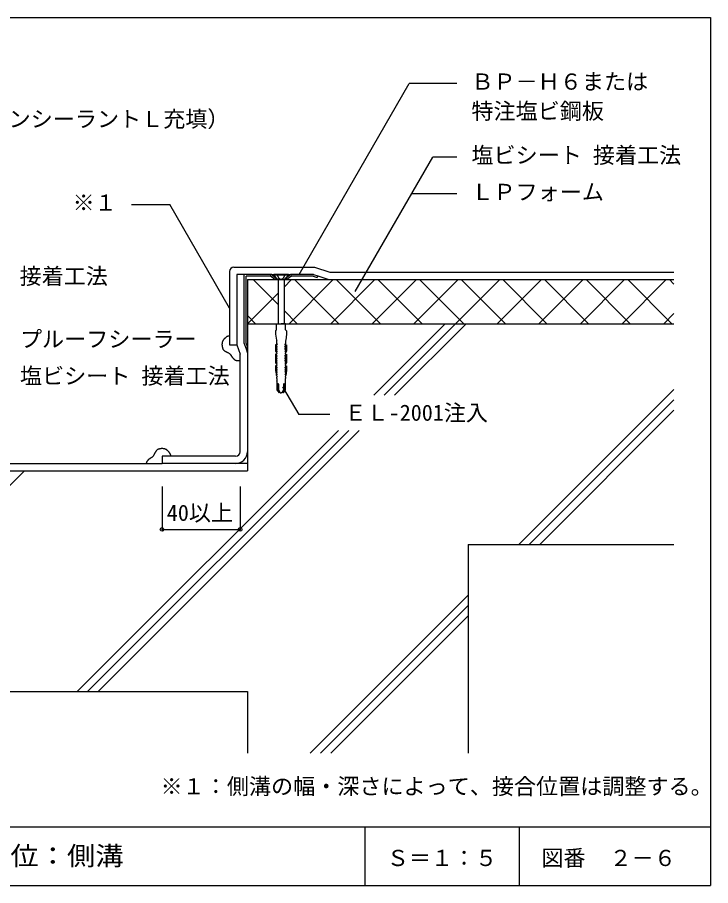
# Model space of a CAD drawing. Units: millimetres, scale not verified. Extents: x -441 to 359, y -616 to 614.
# Drawn here: x -112 to 359, y -616 to -26 of the extents above; entities that cross this region are included whole.
import ezdxf
from ezdxf.enums import TextEntityAlignment as Align

# ---------------------------------------------------------------- set-up
doc = ezdxf.new("R2010")
doc.units = ezdxf.units.MM
doc.header["$LTSCALE"] = 5
doc.header["$PDMODE"] = 32
doc.header["$PDSIZE"] = 2.5
doc.linetypes.add('DASHED3', pattern=[4, 3, -1])
for name, color, linetype in [('2-2_in line', 7, 'Continuous'), ('2-3', 3, 'Continuous'), ('2-4_out line', 2, 'Continuous'), ('2-6_鋼板・アングル', 2, 'Continuous'), ('2-7_ビス', 7, 'Continuous'), ('2-A_moji', 7, 'Continuous'), ('2-B_dim', 7, 'Continuous'), ('2-D_ハッチ他', 4, 'Continuous'), ('2-E_con他', 4, 'Continuous'), ('F-2', 7, 'Continuous'), ('F-5', 6, 'Continuous'), ('F-7', 1, 'Continuous'), ('F-A', 7, 'Continuous')]:
    doc.layers.add(name, color=color, linetype=linetype)
doc.styles.add('HG丸ｺﾞｼｯｸM-PRO', font='')
doc.styles.add('ＭＳ ゴシック', font='')
doc.styles.get('HG丸ｺﾞｼｯｸM-PRO').set_extended_font_data('HG丸ｺﾞｼｯｸM-PRO')
doc.styles.get('ＭＳ ゴシック').set_extended_font_data('MS Gothic')

msp = doc.modelspace()

# ---------------------------------------------------------------- linework, layer by layer
at = {"layer": '2-2_in line'}
for p, q in [((37.109, -200.379), (37.109, -248.164)), ((42.109, -200.428), (37.109, -200.428)), ((44.248, -203.879), (44.248, -333.879)), ((44.248, -203.879), (333.927, -203.879)), ((92.109, -201.428), (99.463, -203.879)), ((44.248, -233.879), (333.927, -233.879)), ((43.109, -250.379), (44.248, -253.794)), ((36.809, -258.84), (39.248, -258.84)), ((44.248, -328.879), (-13.752, -328.879)), ((-255.752, -333.879), (44.248, -333.879))]:
    msp.add_line(p, q, dxfattribs=at)
for points in [[(27.137, -246.562), (27.098, -246.771), (27.064, -246.982), (27.047, -247.104), (27.029, -247.253), (27.002, -247.509), (26.983, -247.766), (26.973, -248.022), (26.975, -248.277), (26.989, -248.531), (27.004, -248.677), (27.017, -248.785), (27.046, -248.969), (27.081, -249.153), (27.119, -249.337), (27.159, -249.521), (27.199, -249.706), (27.222, -249.813), (27.247, -249.935), (27.291, -250.146), (27.337, -250.356), (27.389, -250.563), (27.452, -250.765), (27.528, -250.962), (27.579, -251.072), (27.632, -251.172), (27.736, -251.337), (27.852, -251.495), (27.98, -251.646), (28.118, -251.789), (28.263, -251.925), (28.349, -252.001), (28.452, -252.085), (28.633, -252.223), (28.819, -252.353), (29.01, -252.476), (29.204, -252.594), (29.4, -252.707), (29.514, -252.771), (29.638, -252.838)], [(32.109, -242.167), (31.978, -242.185), (31.753, -242.218), (31.53, -242.256), (31.309, -242.301), (31.093, -242.357), (30.881, -242.426), (30.761, -242.473), (30.669, -242.514), (30.513, -242.592), (30.361, -242.679), (30.213, -242.774), (30.067, -242.874), (29.925, -242.979), (29.844, -243.041), (29.749, -243.115), (29.588, -243.245), (29.43, -243.378), (29.275, -243.513), (29.122, -243.651), (28.97, -243.79), (28.882, -243.871), (28.791, -243.957), (28.636, -244.106), (28.482, -244.258), (28.332, -244.413), (28.186, -244.572), (28.044, -244.735), (27.965, -244.832), (27.896, -244.92), (27.782, -245.075), (27.674, -245.234), (27.573, -245.397), (27.481, -245.564), (27.397, -245.736), (27.353, -245.837), (27.309, -245.951), (27.241, -246.151), (27.185, -246.355), (27.137, -246.562)], [(29.638, -252.838), (29.851, -252.952), (30.065, -253.064), (30.28, -253.175), (30.496, -253.286), (30.712, -253.397), (30.838, -253.462), (31.006, -253.55), (31.296, -253.707), (31.58, -253.871), (31.858, -254.046), (32.124, -254.235), (32.377, -254.44), (32.516, -254.568), (32.563, -254.614), (32.643, -254.696), (32.719, -254.78), (32.793, -254.866), (32.864, -254.955), (32.932, -255.047), (32.97, -255.101), (33.03, -255.19), (33.126, -255.349), (33.217, -255.51), (33.306, -255.673), (33.395, -255.836), (33.487, -255.997), (33.543, -256.088), (33.602, -256.181), (33.71, -256.337), (33.823, -256.489), (33.94, -256.638), (34.06, -256.786), (34.183, -256.932), (34.254, -257.016), (34.343, -257.122), (34.498, -257.304), (34.656, -257.483), (34.817, -257.658), (34.983, -257.828)], [(34.983, -257.828), (35.157, -257.992), (35.261, -258.083), (35.323, -258.134), (35.432, -258.221), (35.545, -258.303), (35.66, -258.381), (35.779, -258.454), (35.9, -258.521), (35.972, -258.557), (36.073, -258.603), (36.252, -258.675), (36.435, -258.737), (36.621, -258.791), (36.809, -258.84), (36.999, -258.886), (37.109, -258.912)], [(-18.426, -321.407), (-18.54, -321.62), (-18.652, -321.835), (-18.763, -322.05), (-18.874, -322.266), (-18.985, -322.482), (-19.05, -322.607), (-19.139, -322.776), (-19.295, -323.065), (-19.459, -323.35), (-19.634, -323.627), (-19.823, -323.894), (-20.028, -324.146), (-20.156, -324.286), (-20.202, -324.333), (-20.284, -324.412), (-20.368, -324.489), (-20.455, -324.563), (-20.544, -324.634), (-20.635, -324.702), (-20.689, -324.74), (-20.779, -324.799), (-20.937, -324.896), (-21.098, -324.987), (-21.261, -325.076), (-21.424, -325.165), (-21.585, -325.257), (-21.676, -325.313), (-21.769, -325.372), (-21.925, -325.479), (-22.077, -325.592), (-22.227, -325.71), (-22.374, -325.83), (-22.52, -325.952), (-22.605, -326.023), (-22.71, -326.113), (-22.892, -326.268), (-23.071, -326.425), (-23.247, -326.587), (-23.417, -326.753)], [(-12.15, -318.907), (-12.359, -318.867), (-12.57, -318.834), (-12.693, -318.817), (-12.841, -318.798), (-13.097, -318.771), (-13.354, -318.752), (-13.61, -318.743), (-13.865, -318.745), (-14.119, -318.759), (-14.266, -318.773), (-14.373, -318.787), (-14.557, -318.816), (-14.741, -318.85), (-14.925, -318.888), (-15.109, -318.928), (-15.294, -318.969), (-15.402, -318.992), (-15.524, -319.017), (-15.734, -319.06), (-15.944, -319.106), (-16.151, -319.159), (-16.354, -319.221), (-16.55, -319.297), (-16.661, -319.349), (-16.76, -319.402), (-16.925, -319.505), (-17.083, -319.622), (-17.234, -319.75), (-17.377, -319.887), (-17.513, -320.032), (-17.589, -320.119), (-17.673, -320.222), (-17.811, -320.403), (-17.941, -320.589), (-18.065, -320.779), (-18.182, -320.973), (-18.295, -321.169), (-18.359, -321.284), (-18.426, -321.407)], [(-7.755, -323.879), (-7.774, -323.748), (-7.807, -323.523), (-7.844, -323.299), (-7.889, -323.079), (-7.945, -322.862), (-8.014, -322.651), (-8.061, -322.531), (-8.102, -322.439), (-8.181, -322.283), (-8.268, -322.131), (-8.362, -321.982), (-8.462, -321.837), (-8.567, -321.695), (-8.629, -321.613), (-8.703, -321.519), (-8.834, -321.358), (-8.966, -321.2), (-9.102, -321.045), (-9.239, -320.891), (-9.378, -320.739), (-9.459, -320.652), (-9.545, -320.561), (-9.694, -320.405), (-9.846, -320.252), (-10.001, -320.102), (-10.16, -319.955), (-10.323, -319.814), (-10.421, -319.734), (-10.508, -319.666), (-10.663, -319.552), (-10.822, -319.444), (-10.985, -319.343), (-11.153, -319.25), (-11.324, -319.167), (-11.426, -319.123), (-11.539, -319.078), (-11.739, -319.011), (-11.943, -318.954), (-12.15, -318.907)], [(-23.417, -326.753), (-23.58, -326.926), (-23.671, -327.031), (-23.723, -327.093), (-23.809, -327.202), (-23.891, -327.315), (-23.969, -327.43), (-24.042, -327.548), (-24.109, -327.67), (-24.145, -327.741), (-24.192, -327.843), (-24.263, -328.022), (-24.325, -328.204), (-24.379, -328.39), (-24.429, -328.579), (-24.474, -328.768), (-24.5, -328.879)]]:
    msp.add_lwpolyline(points, dxfattribs=at)
msp.add_arc((36.248, -320.879), 8, 270, 0, dxfattribs=at)
at = {"layer": '2-3'}
for q in [(333.927, -383.879), (194.248, -525.719)]:
    msp.add_line((194.248, -383.879), q, dxfattribs=at)
at = {"layer": '2-4_out line'}
for p, q in [((35.109, -195.428), (89.921, -195.428)), ((89.921, -195.428), (100.274, -198.879)), ((100.274, -198.879), (333.927, -198.879)), ((37.109, -248.19), (39.248, -254.605)), ((39.248, -320.879), (39.248, -254.605)), ((-13.752, -323.879), (-13.752, -328.879)), ((36.248, -323.879), (-13.752, -323.879))]:
    msp.add_line(p, q, dxfattribs=at)
for points in [[(32.109, -198.379), (32.109, -248.164), (37.109, -248.164)], [(-247.752, -323.879), (-197.752, -323.879), (-197.752, -328.879), (-13.752, -328.879)], [(-405.752, -483.879), (44.248, -483.879), (44.248, -525.719)]]:
    msp.add_lwpolyline(points, dxfattribs=at)
for centre, start, end in [((35.109, -198.428), 90, 180), ((36.248, -320.879), 270, 0)]:
    msp.add_arc(centre, 3, start, end, dxfattribs=at)
at = {"layer": '2-6_鋼板・アングル'}
for p, q in [((42.109, -247.428), (42.109, -200.428)), ((59.793, -200.428), (42.109, -200.428)), ((89.109, -200.428), (74.425, -200.428)), ((89.109, -200.428), (92.109, -201.428)), ((60.112, -201.628), (43.309, -201.628)), ((43.309, -247.233), (43.309, -201.628)), ((60.524, -201.876), (63.127, -203.879)), ((61.256, -200.925), (63.859, -202.928)), ((63.859, -202.928), (63.127, -203.879)), ((72.962, -200.925), (70.359, -202.928)), ((70.359, -202.928), (71.091, -203.879)), ((73.694, -201.876), (71.091, -203.879)), ((88.914, -201.628), (74.106, -201.628)), ((88.914, -201.628), (91.73, -202.566)), ((92.109, -201.428), (91.73, -202.566)), ((42.109, -247.428), (43.109, -250.428)), ((43.309, -247.233), (44.248, -250.048)), ((43.109, -250.428), (44.248, -250.048))]:
    msp.add_line(p, q, dxfattribs=at)
at = {"layer": '2-6_鋼板・アングル', "color": 4}
for p, q in [((59.793, -200.428), (74.425, -200.428)), ((71.091, -203.879), (63.127, -203.879))]:
    msp.add_line(p, q, dxfattribs=at)
at = {"layer": '2-6_鋼板・アングル'}
for centre, radius, start, end in [((59.793, -202.828), 2.4, 52.43141, 90), ((74.425, -202.828), 2.4, 90, 127.56859), ((59.793, -202.828), 1.2, 52.43141, 90), ((74.425, -202.828), 1.2, 90, 127.56859)]:
    msp.add_arc(centre, radius, start, end, dxfattribs=at)
at = {"layer": '2-7_ビス'}
for p, q in [((62.109, -200.504), (62.109, -201.004)), ((62.109, -201.004), (64.984, -203.879)), ((72.109, -201.004), (62.109, -201.004)), ((69.234, -203.879), (64.984, -203.879)), ((65.109, -203.879), (65.109, -233.879)), ((69.109, -203.879), (69.109, -233.879)), ((72.109, -201.004), (69.234, -203.879)), ((63.94, -253.503), (63.94, -253.503)), ((63.94, -253.503), (63.94, -253.503)), ((70.278, -253.503), (70.278, -253.503)), ((70.278, -253.503), (70.278, -253.503)), ((63.94, -269.17), (64.373, -269.995)), ((70.278, -269.17), (69.845, -269.995))]:
    msp.add_line(p, q, dxfattribs=at)
at = {"layer": '2-7_ビス', "linetype": 'DASHED3'}
for p, q in [((64.559, -201.004), (64.559, -200.504)), ((69.659, -201.004), (69.659, -200.504)), ((64.559, -201.004), (65.642, -202.879)), ((69.659, -201.004), (68.577, -202.879))]:
    msp.add_line(p, q, dxfattribs=at)
at = {"layer": '2-7_ビス'}
for points in [[(72.109, -201.004), (72.109, -200.504), (62.109, -200.504)], [(64.109, -237.974), (64.109, -233.879), (67.109, -233.879)], [(70.109, -237.974), (70.109, -233.879), (67.109, -233.879)], [(64.109, -237.974), (63.359, -238.799), (63.359, -240.897), (63.907, -245.015), (64.149, -245.423), (64.109, -245.423), (64.109, -247.237), (64.542, -248.061)], [(70.109, -237.974), (70.859, -238.799), (70.859, -240.897), (70.311, -245.015), (70.069, -245.423), (70.109, -245.423), (70.109, -247.237), (69.676, -248.061)], [(64.412, -248.309), (63.434, -248.309), (63.434, -252.542), (63.936, -253.503), (63.94, -253.503)], [(63.94, -253.503), (63.944, -253.026), (64.262, -253.009)], [(64.481, -249.628), (63.973, -248.803), (63.973, -248.309)], [(64.481, -251.195), (63.973, -250.37), (63.973, -249.892), (64.322, -249.875)], [(64.424, -252.761), (63.973, -251.937), (63.973, -251.459), (64.321, -251.442)], [(69.738, -249.628), (70.245, -248.803), (70.245, -248.309)], [(69.738, -251.195), (70.245, -250.37), (70.245, -249.892), (69.896, -249.875)], [(69.795, -252.761), (70.245, -251.937), (70.245, -251.459), (69.897, -251.442)], [(69.806, -248.309), (70.784, -248.309), (70.784, -252.542), (70.283, -253.503), (70.278, -253.503)], [(70.278, -253.503), (70.274, -253.026), (69.957, -253.009)], [(63.973, -254.575), (63.434, -254.575), (63.434, -260.372), (63.94, -261.337)], [(64.481, -255.895), (63.973, -255.07), (63.973, -254.575)], [(64.481, -257.461), (63.973, -256.637), (63.973, -256.159), (64.321, -256.142)], [(64.481, -259.028), (63.973, -258.203), (63.973, -257.726), (64.321, -257.709)], [(64.423, -260.595), (63.973, -259.77), (63.973, -259.292), (64.321, -259.275)], [(69.738, -255.895), (70.245, -255.07), (70.245, -254.575)], [(69.738, -257.461), (70.245, -256.637), (70.245, -256.159), (69.897, -256.142)], [(69.738, -259.028), (70.245, -258.203), (70.245, -257.726), (69.897, -257.709)], [(69.795, -260.595), (70.245, -259.77), (70.245, -259.292), (69.897, -259.275)], [(70.245, -254.575), (70.784, -254.575), (70.784, -260.372), (70.278, -261.337)], [(63.973, -262.409), (63.434, -262.409), (63.434, -265.657), (63.94, -269.17), (63.941, -268.692), (64.249, -268.675)], [(63.94, -261.337), (63.944, -260.859), (64.265, -260.842)], [(64.448, -265.295), (63.968, -264.47), (63.973, -263.992), (64.321, -263.975)], [(64.481, -263.728), (63.973, -262.903), (63.973, -262.409)], [(69.738, -263.728), (70.245, -262.903), (70.245, -262.409)], [(69.77, -265.295), (70.25, -264.47), (70.245, -263.992), (69.897, -263.975)], [(70.278, -261.337), (70.274, -260.859), (69.954, -260.842)], [(70.245, -262.409), (70.784, -262.409), (70.784, -265.657), (70.278, -269.17), (70.278, -268.692), (69.969, -268.675)], [(64.394, -268.428), (63.943, -267.603), (63.945, -267.126), (64.268, -267.109)], [(64.416, -266.861), (63.952, -266.037), (63.956, -265.559), (64.291, -265.542)], [(64.243, -270.242), (64.109, -270.242), (64.109, -271.025), (64.259, -271.025), (64.259, -272.633), (64.266, -272.633)], [(69.802, -266.861), (70.266, -266.037), (70.262, -265.559), (69.927, -265.542)], [(69.824, -268.428), (70.275, -267.603), (70.273, -267.126), (69.951, -267.109)], [(69.975, -270.242), (70.109, -270.242), (70.109, -271.025), (69.959, -271.025), (69.959, -272.633), (69.953, -272.633)], [(64.316, -272.963), (64.316, -278.913), (64.756, -279.565), (65.759, -280.879), (65.908, -280.879), (64.823, -278.913), (64.823, -274.942)], [(65.407, -274.942), (65.407, -278.913), (66.492, -280.879), (67.109, -280.879)], [(68.811, -274.942), (68.811, -278.913), (67.726, -280.879), (67.109, -280.879)], [(69.902, -272.963), (69.902, -278.913), (69.462, -279.565), (68.459, -280.879), (68.31, -280.879), (69.395, -278.913), (69.395, -274.942)]]:
    msp.add_lwpolyline(points, dxfattribs=at)
at = {"layer": '2-7_ビス', "linetype": 'DASHED3'}
msp.add_arc((67.109, -201.768), 1.84, 217.11751, 322.88248, dxfattribs=at)
at = {"layer": '2-7_ビス'}
for centre, major_axis, start_param, end_param in [((63.919, -254.039), (0, -0.536), 0.0442118, 3.0973809), ((64.216, -252.785), (0, -0.229), 0.2312026, 1.6765256), ((64.273, -249.652), (0, -0.229), 0.2312026, 1.6765256), ((64.273, -251.219), (0, -0.229), 0.2312026, 1.6765256), ((64.402, -248.137), (0, -0.172), 0.06848, 2.1628795), ((69.817, -248.137), (0, -0.172), 4.1203058, 6.2147054), ((69.945, -249.652), (0, -0.229), 4.6066597, 6.0519827), ((69.945, -251.219), (0, -0.229), 4.6066597, 6.0519827), ((70.002, -252.785), (0, -0.229), 4.6066597, 6.0519827), ((70.299, -254.039), (0, -0.536), 3.1858044, 6.2389735), ((64.273, -255.919), (0, -0.229), 0.2312026, 1.6765256), ((64.273, -257.485), (0, -0.229), 0.2312026, 1.6765256), ((64.273, -259.052), (0, -0.229), 0.2312026, 1.6765256), ((69.945, -255.919), (0, -0.229), 4.6066597, 6.0519827), ((69.945, -257.485), (0, -0.229), 4.6066597, 6.0519827), ((69.945, -259.052), (0, -0.229), 4.6066597, 6.0519827), ((63.919, -261.873), (0, -0.536), 0.0442118, 3.0973809), ((64.216, -260.619), (0, -0.229), 0.2312026, 1.6765256), ((64.241, -265.319), (0, -0.229), 0.2312026, 1.6765256), ((64.273, -263.752), (0, -0.229), 0.2312026, 1.6765256), ((69.945, -263.752), (0, -0.229), 4.6066597, 6.0519827), ((69.977, -265.319), (0, -0.229), 4.6066597, 6.0519827), ((70.002, -260.619), (0, -0.229), 4.6066597, 6.0519827), ((70.299, -261.873), (0, -0.536), 3.1858044, 6.2389735), ((64.187, -268.452), (0, -0.229), 0.2312026, 1.6765256), ((64.231, -270.069), (0, -0.174), 0.0818475, 2.1771705), ((64.209, -266.885), (0, -0.229), 0.2312026, 1.6765256), ((70.009, -266.885), (0, -0.229), 4.6066597, 6.0519827), ((70.032, -268.452), (0, -0.229), 4.6066597, 6.0519827), ((69.988, -270.069), (0, -0.174), 4.1060148, 6.2013378), ((63.589, -272.927), (0, -0.8), 1.5261677, 1.947508), ((65.115, -274.952), (0, -0.321), 1.5390306, 4.6806232), ((69.103, -274.952), (0, -0.321), 1.6025621, 4.7441547), ((70.629, -272.927), (0, -0.8), 4.3356773, 4.7570176)]:
    msp.add_ellipse(centre, major_axis=major_axis, ratio=0.909574, start_param=start_param, end_param=end_param, dxfattribs=at)
at = {"layer": '2-A_moji'}
for p, q in [((79.346, -200.379), (154.244, -70.652)), ((186.434, -70.652), (154.244, -70.652)), ((117.516, -212.083), (170.304, -120.652)), ((186.434, -120.652), (170.304, -120.652)), ((186.434, -145.652), (155.87, -145.652)), ((-34.515, -152.905), (-8.517, -152.905)), ((32.109, -223.271), (-8.517, -152.905)), ((68.182, -276.679), (79.136, -295.652)), ((100.244, -295.652), (79.136, -295.652))]:
    msp.add_line(p, q, dxfattribs=at)
at = {"layer": '2-B_dim'}
for p, q in [((-13.752, -344.584), (-13.752, -373.659)), ((39.248, -344.584), (39.248, -373.659)), ((-13.752, -373.659), (39.248, -373.659))]:
    msp.add_line(p, q, dxfattribs=at)
at = {"layer": '2-B_dim', "color": 1}
for p in [(-13.752, -373.659), (39.248, -373.659)]:
    msp.add_point(p, dxfattribs=at)
at = {"layer": '2-D_ハッチ他'}
for p, q in [((48.056, -203.879), (65.109, -220.932)), ((69.109, -209.017), (74.248, -203.879)), ((72.532, -233.879), (102.532, -203.879)), ((76.34, -203.879), (106.34, -233.879)), ((100.816, -233.879), (130.816, -203.879)), ((104.625, -203.879), (134.625, -233.879)), ((129.1, -233.879), (159.1, -203.879)), ((132.909, -203.879), (162.909, -233.879)), ((157.385, -233.879), (187.385, -203.879)), ((161.193, -203.879), (191.193, -233.879)), ((185.669, -233.879), (215.669, -203.879)), ((189.477, -203.879), (219.477, -233.879)), ((213.953, -233.879), (243.953, -203.879)), ((217.762, -203.879), (247.762, -233.879)), ((242.237, -233.879), (272.237, -203.879)), ((246.046, -203.879), (276.046, -233.879)), ((270.522, -233.879), (300.522, -203.879)), ((274.33, -203.879), (304.33, -233.879)), ((298.806, -233.879), (328.806, -203.879)), ((302.615, -203.879), (332.615, -233.879)), ((330.899, -203.879), (333.927, -206.907)), ((44.248, -233.879), (65.109, -213.017)), ((44.248, -228.354), (49.772, -233.879)), ((69.109, -224.932), (78.056, -233.879)), ((327.09, -233.879), (333.927, -227.042))]:
    msp.add_line(p, q, dxfattribs=at)
at = {"layer": '2-E_con他'}
for p, q in [((130.078, -282.447), (178.646, -233.879)), ((137.149, -282.447), (185.717, -233.879)), ((144.22, -282.447), (192.788, -233.879)), ((228.646, -383.879), (333.927, -278.598)), ((235.717, -383.879), (333.927, -285.669)), ((242.788, -383.879), (333.927, -292.74)), ((-71.354, -483.879), (106.077, -306.448)), ((-64.283, -483.879), (113.149, -306.448)), ((-57.212, -483.879), (120.22, -306.448)), ((-257.212, -483.879), (-107.212, -333.879)), ((86.806, -525.719), (194.248, -418.278)), ((93.877, -525.719), (194.248, -425.349)), ((100.948, -525.719), (194.248, -432.42))]:
    msp.add_line(p, q, dxfattribs=at)
at = {"layer": 'F-2'}
for p, q in [((123.927, -575.719), (123.927, -615.719)), ((228.927, -575.719), (228.927, -615.719))]:
    msp.add_line(p, q, dxfattribs=at)
at = {"layer": 'F-5'}
msp.add_line((-441.073, -575.719), (358.927, -575.719), dxfattribs=at)
at = {"layer": 'F-7'}
for p, q in [((-441.073, -25.719), (358.927, -25.719)), ((358.927, -25.719), (358.927, -615.719)), ((-441.073, -615.719), (358.927, -615.719))]:
    msp.add_line(p, q, dxfattribs=at)

# ---------------------------------------------------------------- texts
at = {"layer": '2-A_moji', "style": 'ＭＳ ゴシック'}
for s, p in [('ＢＰ－Ｈ６または', (196.434, -78.152)), ('特注塩ビ鋼板', (196.434, -98.152)), ('Ｋ－１０（ホルダー内、ロンシーラントＬ充填）', (-298.005, -103.564)), ('塩ビシート 接着工法', (196.434, -128.152)), ('ＬＰフォーム', (196.434, -153.152)), ('※１', (-74.515, -160.405)), ('塩ビシート 接着工法', (-193.023, -210.405)), ('プルーフシーラー', (-110.256, -253.152)), ('塩ビシート 接着工法', (-110.256, -278.152)), ('ＥＬ-2001注入', (110.244, -303.152)), ('※１：側溝の幅・深さによって、接合位置は調整する。', (-14.732, -557.024))]:
    msp.add_text(s, height=11, dxfattribs=at).set_placement(p, align=Align.BOTTOM_LEFT)
at = {"layer": '2-B_dim', "style": 'ＭＳ ゴシック'}
msp.add_text('40以上', height=11, dxfattribs=at).set_placement((-10.485, -371.159), align=Align.BOTTOM_LEFT)
at = {"layer": 'F-A', "style": 'HG丸ｺﾞｼｯｸM-PRO', "width": 1.1}
msp.add_text('部位：側溝', height=12.83, dxfattribs=at).set_placement((-136.073, -605.719), align=Align.BOTTOM_LEFT)
at = {"layer": 'F-A', "style": 'HG丸ｺﾞｼｯｸM-PRO'}
for s, p in [('図番', (243.927, -605.719)), ('Ｓ＝１：５', (138.927, -605.719)), ('２－６', (290.345, -605.719))]:
    msp.add_text(s, height=11, dxfattribs=at).set_placement(p, align=Align.BOTTOM_LEFT)

doc.saveas('drawing.dxf')
